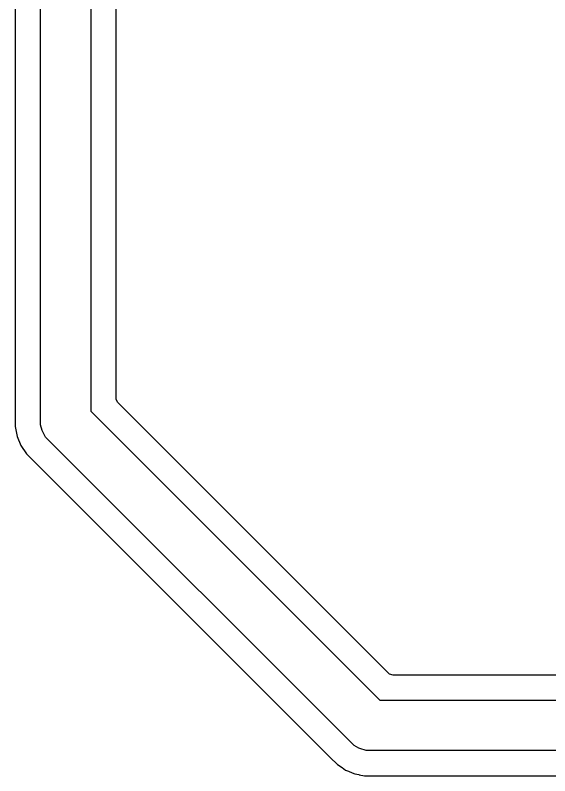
# Model space of a CAD drawing. Extents: x 130 to 194, y -123.2 to -60.
# Drawn here: x 147.94 to 158.55, y -109.97 to -94.87 of the extents above; entities that cross this region are included whole.
import ezdxf

# ---------------------------------------------------------------- set-up
doc = ezdxf.new("R2010")
doc.units = 0
doc.layers.add('BLACK', color=7, linetype='CONTINUOUS')

msp = doc.modelspace()

# ---------------------------------------------------------------- linework, layer by layer
at = {"layer": 'BLACK', "linetype": 'CONTINUOUS'}
for p, q in [((148.44, -102.94), (148.44, -68.85)), ((149.44, -68.85), (149.44, -102.732893)), ((147.9395, -69.414141), (147.9395, -103.038541)), ((149.9405, -102.474218), (149.9405, -69.414141)), ((149.943334, -102.500576), (149.9405, -102.474218)), ((149.976819, -102.561899), (149.943334, -102.500576)), ((155.348101, -107.933181), (149.976819, -102.561899)), ((149.44, -102.732893), (155.177107, -108.47)), ((148.444277, -103.005247), (148.44, -102.94)), ((147.9395, -103.038543), (147.939499, -103.038543)), ((147.939499, -103.038543), (147.977947, -103.231829)), ((147.9395, -103.038541), (147.9395, -103.038543)), ((148.444277, -103.005263), (148.444277, -103.005247)), ((148.474214, -103.11699), (148.444277, -103.005263)), ((148.47806, -103.131342), (148.474214, -103.11699)), ((148.543323, -103.244381), (148.47806, -103.131342)), ((147.977947, -103.231829), (147.97795, -103.231839)), ((147.97795, -103.231839), (148.053364, -103.413907)), ((148.543338, -103.244396), (148.543323, -103.244381)), ((148.586447, -103.293553), (148.543338, -103.244396)), ((148.053364, -103.413907), (148.053371, -103.41392)), ((148.053371, -103.41392), (148.16286, -103.577781)), ((154.616447, -109.323554), (148.586447, -103.293553)), ((148.16286, -103.577781), (148.162863, -103.577785)), ((148.162863, -103.577785), (148.306537, -103.721459)), ((148.306537, -103.721459), (148.306559, -103.721479)), ((148.306559, -103.721479), (154.189735, -109.604655)), ((155.368743, -107.949815), (155.348101, -107.933181)), ((155.435782, -107.9695), (155.368743, -107.949815)), ((159.066038, -107.9695), (155.435782, -107.9695)), ((155.177107, -108.47), (159.40401, -108.47)), ((154.665603, -109.366661), (154.616447, -109.323554)), ((154.665619, -109.366677), (154.665603, -109.366661)), ((154.760094, -109.421222), (154.665619, -109.366677)), ((154.778658, -109.43194), (154.760094, -109.421222)), ((154.904737, -109.465723), (154.778658, -109.43194)), ((154.904752, -109.465723), (154.904737, -109.465723)), ((154.97, -109.47), (154.904752, -109.465723)), ((159.40401, -109.47), (154.97, -109.47)), ((154.189735, -109.604655), (154.189764, -109.604686)), ((154.189764, -109.604686), (154.332217, -109.747139)), ((154.332217, -109.747139), (154.424572, -109.808848)), ((154.424572, -109.808848), (154.496086, -109.856632)), ((154.496086, -109.856632), (154.496088, -109.856633)), ((154.496088, -109.856633), (154.496092, -109.856635)), ((154.496092, -109.856635), (154.553608, -109.880458)), ((154.553608, -109.880458), (154.623722, -109.9095)), ((154.623722, -109.9095), (154.678164, -109.932051)), ((154.678164, -109.932051), (154.755882, -109.94751)), ((154.755882, -109.94751), (154.761114, -109.94855)), ((154.761114, -109.94855), (154.761115, -109.948551)), ((154.761115, -109.948551), (154.871456, -109.9705)), ((154.871456, -109.9705), (154.871459, -109.9705)), ((154.871459, -109.9705), (154.87146, -109.9705)), ((154.87146, -109.9705), (155.06854, -109.9705)), ((155.06854, -109.9705), (159.066038, -109.9705))]:
    msp.add_line(p, q, dxfattribs=at)

doc.saveas('drawing.dxf')
